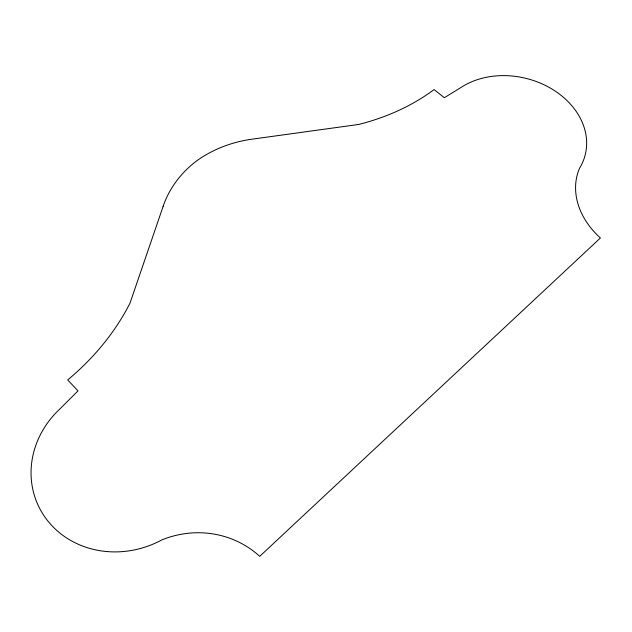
<?xml version="1.0" encoding="UTF-8"?>
<svg xmlns="http://www.w3.org/2000/svg" width="632" height="632" viewBox="0 0 632 632"><rect width="100%" height="100%" fill="white"/><g stroke="black" fill="none" stroke-linecap="round" stroke-linejoin="round"><path stroke-width="0.95" d="M163.143 206.324L130.002 303.139A245.437 194.482 -19 0 1 67.687 379.951L78.02 390.853L59.542 409.275A91.19 83.385 -24.2 0 0 47.321 520.318A91.19 83.385 -24.2 0 0 161.705 539.973A98.56 94.294 -54.7 0 1 259.736 556.326L600.4 237.98A79.134 61.81 21.5 0 1 579.568 168.175A75.65 59.716 14 0 0 555.947 91.593A75.65 59.716 14 0 0 460.926 87.524L444.351 97.723L434.089 89.578A201.474 149.515 2.5 0 1 358.7 124.457L252.531 139.111A114.716 97.62 0.9 0 0 196.449 161.018A114.597 97.431 1.1 0 0 163.143 206.324"/></g></svg>
